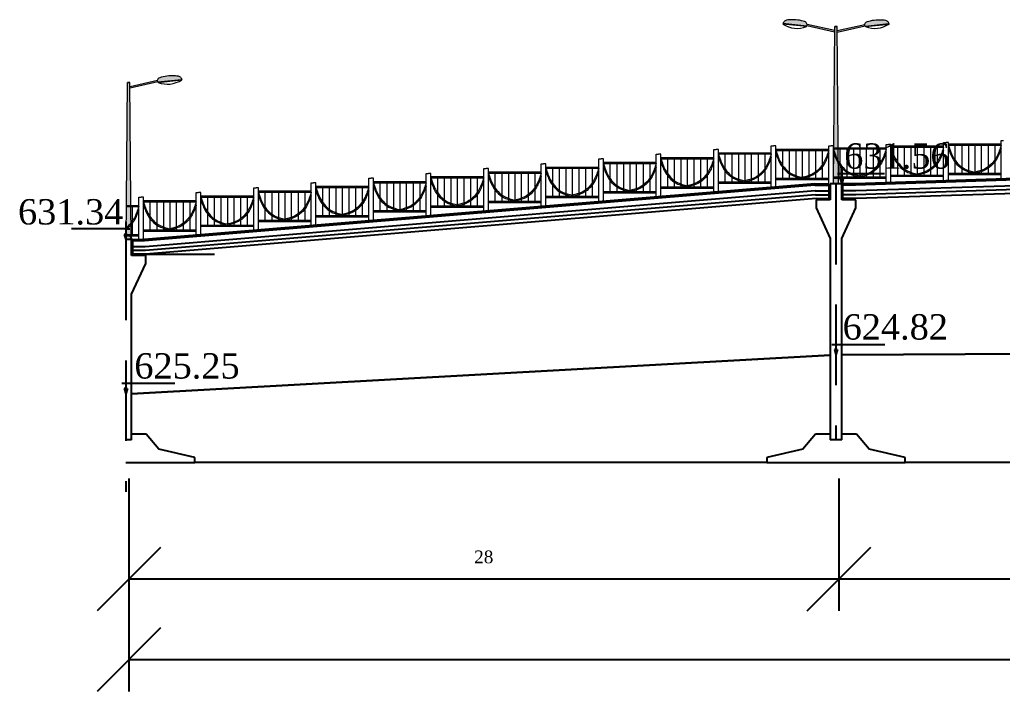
# Model space of a CAD drawing. Header units: millimetres. Extents: x -2123 to 34701, y -1286 to 835.
# Drawn here: x 155.95 to 194.7, y -378.75 to -352.26 of the extents above; entities that cross this region are included whole.
import ezdxf

# ---------------------------------------------------------------- set-up
doc = ezdxf.new("R2010")
doc.units = ezdxf.units.MM
doc.linetypes.add('невидимая2', pattern=[4.7625, 3.175, -1.5875])
doc.layers.get('0').update_dxf_attribs({"lineweight": 15})
doc.layers.add('дорога', color=126, linetype='Continuous', lineweight=25)
doc.layers.add('размери', color=250, linetype='Continuous')
doc.layers.add('розрізи', color=7, linetype='Continuous')
doc.styles.add('natasha', font='times.ttf', dxfattribs={"height": 2.5})
doc.styles.add('стиль3', font='times.ttf', dxfattribs={"height": 0.5})
doc.dimstyles.new('Аннотативный$0', dxfattribs={"dimscale": 0, "dimtxt": 2.5, "dimasz": 2.5, "dimexe": 1.25, "dimexo": 0.625, "dimtad": 1, "dimtxsty": 'natasha', "dimblk": 'OBLIQUE', "dimcen": 2.5, "dimadec": 0, "dimazin": 0, "dimtfac": 1, "dimtmove": 0, "dimatfit": 3, "dimfxl": 1, "dimarcsym": 0})

# ---------------------------------------------------------------- blocks, each defined once
blk = doc.blocks.new('_Oblique')
at = {"color": 0, "linetype": 'ByBlock', "lineweight": -2}
blk.add_line((-0.5, -0.5), (0.5, 0.5), dxfattribs=at)
blk = doc.blocks.new('*D495')
at = {"layer": 'Defpoints', "color": 0, "transparency": 16777216}
for p in [(188.255, -369.725), (216.255, -369.725), (188.255, -374.328)]:
    blk.add_point(p, dxfattribs=at)
at = {"layer": 'розрізи', "color": 0, "lineweight": -2, "transparency": 16777216}
for p, q in [((188.255, -370.35), (188.255, -375.578)), ((216.255, -370.35), (216.255, -375.578)), ((216.255, -374.328), (188.255, -374.328))]:
    blk.add_line(p, q, dxfattribs=at)
at = {"layer": 'розрізи', "color": 0, "lineweight": -2, "transparency": 16777216, "xscale": 2.5, "yscale": 2.5, "zscale": 2.5, "rotation": 180}
blk.add_blockref('_Oblique', (188.255, -374.328), dxfattribs=at)
at = {"layer": 'розрізи', "color": 0, "lineweight": -2, "transparency": 16777216, "xscale": 2.5, "yscale": 2.5, "zscale": 2.5}
blk.add_blockref('_Oblique', (216.255, -374.328), dxfattribs=at)
at = {"layer": 'розрізи', "color": 0, "transparency": 16777216, "insert": (202.255, -373.449), "char_height": 0.5, "attachment_point": 5, "style": 'стиль3'}
blk.add_mtext('28', dxfattribs=at)
blk = doc.blocks.new('*D496')
at = {"layer": 'Defpoints', "color": 0, "transparency": 16777216}
for p in [(160.255, -369.725), (188.255, -369.725), (160.255, -374.328)]:
    blk.add_point(p, dxfattribs=at)
at = {"layer": 'розрізи', "color": 0, "lineweight": -2, "transparency": 16777216}
for p, q in [((160.255, -370.35), (160.255, -375.578)), ((188.255, -370.35), (188.255, -375.578)), ((188.255, -374.328), (160.255, -374.328))]:
    blk.add_line(p, q, dxfattribs=at)
at = {"layer": 'розрізи', "color": 0, "lineweight": -2, "transparency": 16777216, "xscale": 2.5, "yscale": 2.5, "zscale": 2.5, "rotation": 180}
blk.add_blockref('_Oblique', (160.255, -374.328), dxfattribs=at)
at = {"layer": 'розрізи', "color": 0, "lineweight": -2, "transparency": 16777216, "xscale": 2.5, "yscale": 2.5, "zscale": 2.5}
blk.add_blockref('_Oblique', (188.255, -374.328), dxfattribs=at)
at = {"layer": 'розрізи', "color": 0, "transparency": 16777216, "insert": (174.255, -373.449), "char_height": 0.5, "attachment_point": 5, "style": 'стиль3'}
blk.add_mtext('28', dxfattribs=at)
blk = doc.blocks.new('*D500')
at = {"layer": 'Defpoints', "color": 0, "transparency": 16777216}
for p in [(160.255, -374.328), (300.143, -374.328), (300.143, -377.499)]:
    blk.add_point(p, dxfattribs=at)
at = {"layer": 'размери', "color": 0, "lineweight": -2, "transparency": 16777216}
for p, q in [((160.255, -374.953), (160.255, -378.749)), ((300.143, -374.953), (300.143, -378.749)), ((160.255, -377.499), (300.143, -377.499))]:
    blk.add_line(p, q, dxfattribs=at)
at = {"layer": 'размери', "color": 0, "lineweight": -2, "transparency": 16777216, "xscale": 2.5, "yscale": 2.5, "zscale": 2.5, "rotation": 180}
blk.add_blockref('_Oblique', (160.255, -377.499), dxfattribs=at)
at = {"layer": 'размери', "color": 0, "lineweight": -2, "transparency": 16777216, "xscale": 2.5, "yscale": 2.5, "zscale": 2.5}
blk.add_blockref('_Oblique', (300.143, -377.499), dxfattribs=at)
at = {"layer": 'размери', "color": 0, "transparency": 16777216, "insert": (230.199, -376.62), "char_height": 0.5, "attachment_point": 5, "style": 'стиль3'}
blk.add_mtext('140', dxfattribs=at)

msp = doc.modelspace()

# ---------------------------------------------------------------- hatches: boundary and pattern name
at = {"layer": 'дорога', "lineweight": 5}
h = msp.add_hatch(color=0, dxfattribs=at)
h.dxf.hatch_style = 2
h.paths.add_polyline_path([(188.242, -358.534), (188.043, -358.536), (188.042, -358.733), (188.244, -358.733)])
h.paths.add_polyline_path([(188.092, -352.534), (188.192, -352.534), (188.242, -358.534), (188.042, -358.534)])
edge = h.paths.add_edge_path()
edge.add_spline(control_points=[(189.292, -352.514), (189.285, -352.496), (189.282, -352.473), (189.281, -352.443)], knot_values=[411.134828, 411.134828, 411.134828, 411.134828, 430.443611, 430.443611, 430.443611, 430.443611], degree=3, periodic=0)
edge.add_spline(control_points=[(189.281, -352.443), (189.304, -352.372), (189.366, -352.325), (189.691, -352.257), (189.905, -352.26), (190.124, -352.266), (190.207, -352.347), (190.227, -352.404), (190.23, -352.415)], knot_values=[0, 0, 0, 0, 32.530138, 77.21019, 130.242015, 174.657331, 196.410436, 202.267979, 202.267979, 202.267979, 202.267979], degree=3, periodic=0)
edge.add_line((190.23, -352.415), (189.292, -352.514))
edge = h.paths.add_edge_path()
edge.add_spline(control_points=[(189.281, -352.443), (189.282, -352.465), (189.283, -352.483), (189.287, -352.498)], knot_values=[416.32852, 416.32852, 416.32852, 416.32852, 430.443611, 430.443611, 430.443611, 430.443611], degree=3, periodic=0)
edge.add_line((189.287, -352.498), (188.194, -352.75))
edge.add_line((188.194, -352.75), (188.193, -352.691))
edge.add_line((188.193, -352.691), (189.281, -352.443))
edge = h.paths.add_edge_path()
edge.add_spline(control_points=[(186.053, -352.415), (186.056, -352.404), (186.077, -352.347), (186.16, -352.266), (186.379, -352.26), (186.593, -352.257), (186.918, -352.325), (186.98, -352.372), (187.003, -352.443)], knot_values=[0, 0, 0, 0, 5.857543, 27.610648, 72.025964, 125.057789, 169.737841, 202.267979, 202.267979, 202.267979, 202.267979], degree=3, periodic=0)
edge.add_spline(control_points=[(187.003, -352.443), (187.002, -352.473), (186.999, -352.496), (186.992, -352.514)], knot_values=[411.134828, 411.134828, 411.134828, 411.134828, 430.443611, 430.443611, 430.443611, 430.443611], degree=3, periodic=0)
edge.add_line((186.992, -352.514), (186.053, -352.415))
edge = h.paths.add_edge_path()
edge.add_line((188.091, -352.691), (188.09, -352.75))
edge.add_line((188.09, -352.75), (186.997, -352.498))
edge.add_spline(control_points=[(186.997, -352.498), (187, -352.483), (187.002, -352.465), (187.003, -352.443)], knot_values=[416.32852, 416.32852, 416.32852, 416.32852, 430.443611, 430.443611, 430.443611, 430.443611], degree=3, periodic=0)
edge.add_line((187.003, -352.443), (188.091, -352.691))
h = msp.add_hatch(color=0, dxfattribs=at)
h.dxf.hatch_style = 2
h.paths.add_polyline_path([(160.354, -360.734), (160.156, -360.735), (160.154, -360.932), (160.356, -360.932)])
h.paths.add_polyline_path([(160.204, -354.734), (160.304, -354.734), (160.354, -360.734), (160.154, -360.734)])
edge = h.paths.add_edge_path()
edge.add_spline(control_points=[(161.405, -354.713), (161.397, -354.696), (161.395, -354.672), (161.393, -354.643)], knot_values=[411.134828, 411.134828, 411.134828, 411.134828, 430.443611, 430.443611, 430.443611, 430.443611], degree=3, periodic=0)
edge.add_spline(control_points=[(161.393, -354.643), (161.417, -354.571), (161.479, -354.525), (161.804, -354.457), (162.017, -354.46), (162.236, -354.465), (162.319, -354.547), (162.34, -354.603), (162.343, -354.614)], knot_values=[0, 0, 0, 0, 32.530138, 77.21019, 130.242015, 174.657331, 196.410436, 202.267979, 202.267979, 202.267979, 202.267979], degree=3, periodic=0)
edge.add_line((162.343, -354.614), (161.405, -354.713))
edge = h.paths.add_edge_path()
edge.add_spline(control_points=[(161.393, -354.643), (161.394, -354.664), (161.396, -354.683), (161.4, -354.698)], knot_values=[416.32852, 416.32852, 416.32852, 416.32852, 430.443611, 430.443611, 430.443611, 430.443611], degree=3, periodic=0)
edge.add_line((161.4, -354.698), (160.306, -354.95))
edge.add_line((160.306, -354.95), (160.306, -354.89))
edge.add_line((160.306, -354.89), (161.393, -354.643))
at = {"layer": 'розрізи'}
h = msp.add_hatch(color=256, dxfattribs=at)
h.dxf.hatch_style = 1
h.paths.add_polyline_path([(188.43, -358.533), (188.368, -358.533), (188.368, -358.733)])
h.paths.add_polyline_path([(188.368, -358.533), (188.305, -358.533), (188.368, -358.733)])
h = msp.add_hatch(color=256, dxfattribs=at)
h.dxf.hatch_style = 1
h.paths.add_polyline_path([(160.08, -360.732), (160.143, -360.732), (160.143, -360.932)])
h.paths.add_polyline_path([(160.143, -360.732), (160.205, -360.732), (160.143, -360.932)])
h = msp.add_hatch(color=256, dxfattribs=at)
h.dxf.hatch_style = 1
h.paths.add_polyline_path([(188.205, -365.273), (188.143, -365.273), (188.143, -365.473)])
h.paths.add_polyline_path([(188.143, -365.273), (188.08, -365.273), (188.143, -365.473)])
h = msp.add_hatch(color=256, dxfattribs=at)
h.dxf.hatch_style = 1
h.paths.add_polyline_path([(160.205, -366.81), (160.143, -366.81), (160.143, -367.01)])
h.paths.add_polyline_path([(160.143, -366.81), (160.08, -366.81), (160.143, -367.01)])

# ---------------------------------------------------------------- linework, layer by layer
at = {"layer": 'дорога', "color": 0, "lineweight": 5}
for p, q in [((186.979, -352.533), (186.05, -352.431)), ((186.992, -352.514), (186.053, -352.415)), ((188.09, -352.75), (186.997, -352.498)), ((188.091, -352.691), (187.003, -352.443)), ((188.042, -358.733), (188.092, -352.534)), ((188.092, -352.534), (188.192, -352.534)), ((188.192, -352.534), (188.092, -352.534)), ((188.244, -358.733), (188.192, -352.534)), ((188.193, -352.691), (189.281, -352.443)), ((188.194, -352.75), (189.287, -352.498)), ((189.292, -352.514), (190.23, -352.415)), ((189.304, -352.533), (190.234, -352.431)), ((188.089, -352.919), (188.089, -352.919)), ((188.195, -352.919), (188.195, -352.919)), ((160.154, -360.932), (160.204, -354.734)), ((160.204, -354.734), (160.304, -354.734)), ((160.304, -354.734), (160.204, -354.734)), ((160.356, -360.932), (160.304, -354.734)), ((160.306, -354.89), (161.393, -354.643)), ((160.306, -354.95), (161.4, -354.698)), ((161.405, -354.713), (162.343, -354.614)), ((161.417, -354.732), (162.346, -354.63)), ((160.201, -355.119), (160.201, -355.118)), ((160.308, -355.119), (160.307, -355.118)), ((185.587, -357.233), (185.681, -357.233)), ((185.587, -358.876), (185.587, -357.233)), ((185.775, -357.233), (185.681, -357.233)), ((185.775, -357.233), (185.681, -357.233)), ((185.775, -358.86), (185.775, -357.233)), ((185.775, -358.86), (185.775, -357.233)), ((187.854, -358.733), (187.854, -357.233)), ((187.854, -357.233), (187.948, -357.233)), ((188.042, -357.233), (187.948, -357.233)), ((188.042, -357.233), (187.948, -357.233)), ((188.042, -358.733), (188.042, -357.233)), ((188.042, -358.733), (188.042, -357.233)), ((190.121, -358.694), (190.121, -357.178)), ((190.121, -357.178), (190.215, -357.178)), ((190.309, -357.178), (190.215, -357.178)), ((190.309, -357.178), (190.215, -357.178)), ((190.309, -358.687), (190.309, -357.178)), ((190.309, -357.233), (192.388, -357.233)), ((192.388, -358.62), (192.388, -357.104)), ((192.388, -357.104), (192.482, -357.104)), ((192.576, -357.104), (192.482, -357.104)), ((192.576, -357.104), (192.482, -357.104)), ((192.576, -358.614), (192.576, -357.104)), ((192.576, -357.159), (194.655, -357.159)), ((192.576, -357.209), (194.655, -357.209)), ((192.833, -357.209), (192.833, -358.312)), ((193.099, -357.209), (193.099, -358.312)), ((193.365, -357.209), (193.365, -358.312)), ((193.615, -357.209), (193.615, -358.312)), ((193.871, -357.209), (193.871, -358.312)), ((194.137, -357.209), (194.137, -358.312)), ((194.403, -357.209), (194.403, -358.312)), ((194.655, -358.546), (194.655, -357.03)), ((194.655, -357.03), (194.749, -357.03)), ((181.053, -357.565), (181.147, -357.565)), ((181.053, -359.253), (181.053, -357.565)), ((181.241, -357.565), (181.147, -357.565)), ((181.241, -359.238), (181.241, -357.565)), ((181.241, -359.238), (181.241, -357.565)), ((183.32, -357.376), (183.414, -357.376)), ((183.32, -359.065), (183.32, -357.376)), ((183.508, -357.376), (183.414, -357.376)), ((183.508, -359.049), (183.508, -357.376)), ((183.508, -359.049), (183.508, -357.376)), ((183.508, -357.505), (185.587, -357.505)), ((183.508, -357.555), (185.587, -357.555)), ((183.765, -357.555), (183.765, -358.658)), ((184.031, -357.555), (184.031, -358.658)), ((184.296, -357.555), (184.296, -358.658)), ((184.547, -357.555), (184.547, -358.658)), ((184.803, -357.555), (184.803, -358.658)), ((185.069, -357.555), (185.069, -358.658)), ((185.335, -357.555), (185.335, -358.658)), ((185.775, -357.362), (187.854, -357.362)), ((185.775, -357.412), (187.854, -357.412)), ((186.032, -357.412), (186.032, -358.515)), ((186.298, -357.412), (186.298, -358.515)), ((186.563, -357.412), (186.563, -358.515)), ((186.814, -357.412), (186.814, -358.515)), ((187.07, -357.412), (187.07, -358.515)), ((187.336, -357.412), (187.336, -358.515)), ((187.602, -357.412), (187.602, -358.515)), ((188.042, -357.307), (190.121, -357.307)), ((188.042, -357.357), (190.121, -357.357)), ((188.299, -357.357), (188.299, -358.46)), ((188.565, -357.357), (188.565, -358.46)), ((188.83, -357.357), (188.83, -358.46)), ((189.081, -357.357), (189.081, -358.46)), ((189.337, -357.357), (189.337, -358.46)), ((189.603, -357.357), (189.603, -358.46)), ((189.869, -357.357), (189.869, -358.46)), ((190.309, -357.283), (192.388, -357.283)), ((190.566, -357.283), (190.566, -358.386)), ((190.832, -357.283), (190.832, -358.386)), ((191.098, -357.283), (191.098, -358.386)), ((191.348, -357.283), (191.348, -358.386)), ((191.604, -357.283), (191.604, -358.386)), ((191.87, -357.283), (191.87, -358.386)), ((192.136, -357.283), (192.136, -358.386)), ((176.519, -357.942), (176.613, -357.942)), ((176.519, -359.631), (176.519, -357.942)), ((176.707, -357.942), (176.613, -357.942)), ((176.707, -359.615), (176.707, -357.942)), ((176.707, -359.615), (176.707, -357.942)), ((178.786, -357.753), (178.88, -357.753)), ((178.786, -359.442), (178.786, -357.753)), ((178.974, -357.753), (178.88, -357.753)), ((178.974, -359.426), (178.974, -357.753)), ((178.974, -359.426), (178.974, -357.753)), ((178.974, -357.882), (181.053, -357.882)), ((178.974, -357.932), (181.053, -357.932)), ((179.231, -357.932), (179.231, -359.036)), ((179.497, -357.932), (179.497, -359.036)), ((179.762, -357.932), (179.762, -359.036)), ((180.013, -357.932), (180.013, -359.036)), ((180.269, -357.932), (180.269, -359.036)), ((180.535, -357.932), (180.535, -359.036)), ((180.8, -357.932), (180.8, -359.036)), ((181.241, -357.694), (183.32, -357.694)), ((181.241, -357.744), (183.32, -357.744)), ((181.498, -357.744), (181.498, -358.847)), ((181.764, -357.744), (181.764, -358.847)), ((182.029, -357.744), (182.029, -358.847)), ((182.28, -357.744), (182.28, -358.847)), ((182.536, -357.744), (182.536, -358.847)), ((182.802, -357.744), (182.802, -358.847)), ((183.067, -357.744), (183.067, -358.847)), ((171.984, -358.319), (172.078, -358.319)), ((171.984, -360.008), (171.984, -358.319)), ((172.172, -358.319), (172.078, -358.319)), ((172.172, -359.992), (172.172, -358.319)), ((172.172, -359.992), (172.172, -358.319)), ((174.251, -358.131), (174.345, -358.131)), ((174.251, -359.819), (174.251, -358.131)), ((174.44, -358.131), (174.345, -358.131)), ((174.44, -359.804), (174.44, -358.131)), ((174.44, -359.804), (174.44, -358.131)), ((174.44, -358.26), (176.519, -358.26)), ((174.44, -358.31), (176.519, -358.31)), ((174.697, -358.31), (174.697, -359.413)), ((174.962, -358.31), (174.962, -359.413)), ((175.228, -358.31), (175.228, -359.413)), ((175.479, -358.31), (175.479, -359.413)), ((175.735, -358.31), (175.735, -359.413)), ((176.001, -358.31), (176.001, -359.413)), ((176.266, -358.31), (176.266, -359.413)), ((176.707, -358.071), (178.786, -358.071)), ((176.707, -358.121), (178.786, -358.121)), ((176.964, -358.121), (176.964, -359.224)), ((177.229, -358.121), (177.229, -359.224)), ((177.495, -358.121), (177.495, -359.224)), ((177.746, -358.121), (177.746, -359.224)), ((178.002, -358.121), (178.002, -359.224)), ((178.268, -358.121), (178.268, -359.224)), ((178.533, -358.121), (178.533, -359.224)), ((190.309, -358.386), (192.388, -358.386)), ((192.576, -358.312), (194.655, -358.312)), ((192.576, -358.362), (194.655, -358.362)), ((167.45, -358.697), (167.544, -358.697)), ((167.45, -360.385), (167.45, -358.697)), ((167.638, -358.697), (167.544, -358.697)), ((167.638, -360.37), (167.638, -358.697)), ((167.638, -360.37), (167.638, -358.697)), ((169.717, -358.508), (169.811, -358.508)), ((169.717, -360.197), (169.717, -358.508)), ((169.905, -358.508), (169.811, -358.508)), ((169.905, -360.181), (169.905, -358.508)), ((169.905, -360.181), (169.905, -358.508)), ((169.905, -358.637), (171.984, -358.637)), ((169.905, -358.687), (171.984, -358.687)), ((170.163, -358.687), (170.163, -359.79)), ((170.428, -358.687), (170.428, -359.79)), ((170.694, -358.687), (170.694, -359.79)), ((170.945, -358.687), (170.945, -359.79)), ((171.201, -358.687), (171.201, -359.79)), ((171.466, -358.687), (171.466, -359.79)), ((171.732, -358.687), (171.732, -359.79)), ((172.172, -358.448), (174.251, -358.448)), ((172.172, -358.498), (174.251, -358.498)), ((172.43, -358.498), (172.43, -359.602)), ((172.695, -358.498), (172.695, -359.602)), ((172.961, -358.498), (172.961, -359.602)), ((173.212, -358.498), (173.212, -359.602)), ((173.468, -358.498), (173.468, -359.602)), ((173.733, -358.498), (173.733, -359.602)), ((173.999, -358.498), (173.999, -359.602)), ((183.508, -358.658), (185.587, -358.658)), ((183.508, -358.708), (185.587, -358.708)), ((185.775, -358.515), (187.854, -358.515)), ((185.775, -358.565), (187.854, -358.565)), ((188.042, -358.46), (190.121, -358.46)), ((188.042, -358.51), (190.121, -358.51)), ((190.309, -358.436), (192.388, -358.436)), ((162.916, -359.074), (163.01, -359.074)), ((162.916, -360.763), (162.916, -359.074)), ((163.104, -359.074), (163.01, -359.074)), ((163.104, -360.747), (163.104, -359.074)), ((163.104, -360.747), (163.104, -359.074)), ((165.183, -358.885), (165.277, -358.885)), ((165.183, -360.574), (165.183, -358.885)), ((165.371, -358.885), (165.277, -358.885)), ((165.371, -360.558), (165.371, -358.885)), ((165.371, -360.558), (165.371, -358.885)), ((165.371, -359.015), (167.45, -359.015)), ((165.371, -359.065), (167.45, -359.065)), ((165.628, -359.065), (165.628, -360.168)), ((165.894, -359.065), (165.894, -360.168)), ((166.16, -359.065), (166.16, -360.168)), ((166.411, -359.065), (166.411, -360.168)), ((166.667, -359.065), (166.667, -360.168)), ((166.932, -359.065), (166.932, -360.168)), ((167.198, -359.065), (167.198, -360.168)), ((167.638, -358.826), (169.717, -358.826)), ((167.638, -358.876), (169.717, -358.876)), ((167.895, -358.876), (167.895, -359.979)), ((168.161, -358.876), (168.161, -359.979)), ((168.427, -358.876), (168.427, -359.979)), ((168.678, -358.876), (168.678, -359.979)), ((168.934, -358.876), (168.934, -359.979)), ((169.199, -358.876), (169.199, -359.979)), ((169.465, -358.876), (169.465, -359.979)), ((178.974, -359.036), (181.053, -359.036)), ((178.974, -359.086), (181.053, -359.086)), ((181.241, -358.847), (183.32, -358.847)), ((181.241, -358.897), (183.32, -358.897)), ((160.649, -359.263), (160.743, -359.263)), ((160.649, -360.952), (160.649, -359.263)), ((160.837, -359.263), (160.743, -359.263)), ((160.837, -360.936), (160.837, -359.263)), ((160.837, -360.936), (160.837, -359.263)), ((160.837, -359.392), (162.916, -359.392)), ((160.837, -359.442), (162.916, -359.442)), ((161.094, -359.442), (161.094, -360.545)), ((161.36, -359.442), (161.36, -360.545)), ((161.626, -359.442), (161.626, -360.545)), ((161.877, -359.442), (161.877, -360.545)), ((162.132, -359.442), (162.132, -360.545)), ((162.398, -359.442), (162.398, -360.545)), ((162.664, -359.442), (162.664, -360.545)), ((163.104, -359.203), (165.183, -359.203)), ((163.104, -359.253), (165.183, -359.253)), ((163.361, -359.253), (163.361, -360.357)), ((163.627, -359.253), (163.627, -360.357)), ((163.893, -359.253), (163.893, -360.357)), ((164.144, -359.253), (164.144, -360.357)), ((164.4, -359.253), (164.4, -360.357)), ((164.665, -359.253), (164.665, -360.357)), ((164.931, -359.253), (164.931, -360.357)), ((174.44, -359.413), (176.519, -359.413)), ((174.44, -359.463), (176.519, -359.463)), ((176.707, -359.224), (178.786, -359.224)), ((176.707, -359.274), (178.786, -359.274)), ((160.165, -359.581), (160.649, -359.581)), ((160.165, -359.631), (160.649, -359.631)), ((160.397, -359.631), (160.397, -360.734)), ((169.905, -359.79), (171.984, -359.79)), ((169.905, -359.84), (171.984, -359.84)), ((172.172, -359.602), (174.251, -359.602)), ((172.172, -359.652), (174.251, -359.652)), ((165.371, -360.168), (167.45, -360.168)), ((165.371, -360.218), (167.45, -360.218)), ((167.638, -359.979), (169.717, -359.979)), ((167.638, -360.029), (169.717, -360.029)), ((160.156, -360.734), (160.649, -360.734)), ((160.837, -360.545), (162.916, -360.545)), ((160.837, -360.595), (162.916, -360.595)), ((163.104, -360.357), (165.183, -360.357)), ((163.104, -360.407), (165.183, -360.407)), ((160.156, -360.784), (160.649, -360.784))]:
    msp.add_line(p, q, dxfattribs=at)
for centre, start, end in [((186.612, -351.6), 235.9191, 291.5235), ((189.672, -351.6), 248.4765, 304.0809), ((161.785, -353.8), 248.4765, 304.0809)]:
    msp.add_arc(centre, 1.002, start, end, dxfattribs=at)
for points, knots in [([(187.003, -352.443), (186.98, -352.372), (186.918, -352.325), (186.593, -352.257), (186.379, -352.26), (186.16, -352.266), (186.073, -352.351), (186.052, -352.417), (186.05, -352.431)], [0, 0, 0, 0, 32.530138, 77.21019, 130.242015, 174.657331, 196.410436, 205.373259, 205.373259, 205.373259, 205.373259]), ([(186.979, -352.533), (186.98, -352.533), (186.997, -352.515), (187.001, -352.485), (187.003, -352.443)], [402.843137, 402.843137, 402.843137, 402.843137, 403.371236, 430.443611, 430.443611, 430.443611, 430.443611]), ([(189.281, -352.443), (189.304, -352.372), (189.366, -352.325), (189.691, -352.257), (189.905, -352.26), (190.124, -352.266), (190.21, -352.351), (190.232, -352.417), (190.234, -352.431)], [0, 0, 0, 0, 32.530138, 77.21019, 130.242015, 174.657331, 196.410436, 205.373259, 205.373259, 205.373259, 205.373259]), ([(189.304, -352.533), (189.304, -352.533), (189.287, -352.515), (189.282, -352.485), (189.281, -352.443)], [402.843137, 402.843137, 402.843137, 402.843137, 403.371236, 430.443611, 430.443611, 430.443611, 430.443611]), ([(161.393, -354.643), (161.417, -354.571), (161.479, -354.525), (161.804, -354.457), (162.017, -354.46), (162.236, -354.465), (162.323, -354.55), (162.344, -354.616), (162.346, -354.63)], [0, 0, 0, 0, 32.530138, 77.21019, 130.242015, 174.657331, 196.410436, 205.373259, 205.373259, 205.373259, 205.373259]), ([(161.417, -354.732), (161.417, -354.732), (161.4, -354.714), (161.395, -354.684), (161.393, -354.643)], [402.843137, 402.843137, 402.843137, 402.843137, 403.371236, 430.443611, 430.443611, 430.443611, 430.443611]), ([(160.649, -359.631), (160.601, -359.781), (160.501, -360.089), (160.289, -360.36), (160.158, -360.465)], [0, 0, 0, 0, 0.4743998, 0.9726488, 0.9726488, 0.9726488, 0.9726488]), ([(160.649, -359.769), (160.597, -359.912), (160.493, -360.197), (160.28, -360.433), (160.158, -360.522)], [0, 0, 0, 0, 0.4574186, 0.9064456, 0.9064456, 0.9064456, 0.9064456])]:
    msp.add_open_spline(points, degree=3, knots=knots, dxfattribs=at)
for points in [[(192.576, -357.209), (192.748, -357.651), (193.23, -358.149), (193.615, -358.271)], [(194.655, -357.209), (194.483, -357.651), (194, -358.149), (193.615, -358.271)], [(183.508, -357.555), (183.68, -357.997), (184.162, -358.495), (184.547, -358.617)], [(185.587, -357.555), (185.415, -357.997), (184.932, -358.495), (184.547, -358.617)], [(185.775, -357.412), (185.947, -357.854), (186.429, -358.352), (186.814, -358.474)], [(185.775, -357.55), (185.959, -357.969), (186.447, -358.409), (186.814, -358.515)], [(187.854, -357.412), (187.682, -357.854), (187.199, -358.352), (186.814, -358.474)], [(187.854, -357.55), (187.669, -357.969), (187.182, -358.409), (186.814, -358.515)], [(188.042, -357.357), (188.214, -357.799), (188.696, -358.296), (189.081, -358.419)], [(188.042, -357.495), (188.226, -357.913), (188.714, -358.354), (189.081, -358.46)], [(190.121, -357.357), (189.949, -357.799), (189.466, -358.296), (189.081, -358.419)], [(190.121, -357.495), (189.936, -357.913), (189.449, -358.354), (189.081, -358.46)], [(190.309, -357.283), (190.481, -357.725), (190.963, -358.223), (191.348, -358.345)], [(190.309, -357.421), (190.493, -357.84), (190.981, -358.28), (191.348, -358.386)], [(192.388, -357.283), (192.216, -357.725), (191.733, -358.223), (191.348, -358.345)], [(192.388, -357.421), (192.203, -357.84), (191.716, -358.28), (191.348, -358.386)], [(192.576, -357.347), (192.761, -357.766), (193.248, -358.206), (193.615, -358.312)], [(194.655, -357.347), (194.47, -357.766), (193.983, -358.206), (193.615, -358.312)], [(178.974, -357.932), (179.146, -358.374), (179.628, -358.872), (180.013, -358.994)], [(181.053, -357.932), (180.88, -358.374), (180.398, -358.872), (180.013, -358.994)], [(181.241, -357.744), (181.413, -358.186), (181.895, -358.683), (182.28, -358.806)], [(181.241, -357.882), (181.425, -358.3), (181.912, -358.741), (182.28, -358.847)], [(183.32, -357.744), (183.147, -358.186), (182.665, -358.683), (182.28, -358.806)], [(183.32, -357.882), (183.135, -358.3), (182.648, -358.741), (182.28, -358.847)], [(183.508, -357.693), (183.692, -358.112), (184.18, -358.552), (184.547, -358.658)], [(185.587, -357.693), (185.402, -358.112), (184.915, -358.552), (184.547, -358.658)], [(174.44, -358.31), (174.612, -358.752), (175.094, -359.249), (175.479, -359.372)], [(176.519, -358.31), (176.346, -358.752), (175.864, -359.249), (175.479, -359.372)], [(176.707, -358.121), (176.879, -358.563), (177.361, -359.061), (177.746, -359.183)], [(176.707, -358.259), (176.891, -358.678), (177.378, -359.118), (177.746, -359.224)], [(178.786, -358.121), (178.613, -358.563), (178.131, -359.061), (177.746, -359.183)], [(178.786, -358.259), (178.601, -358.678), (178.114, -359.118), (177.746, -359.224)], [(178.974, -358.07), (179.158, -358.489), (179.645, -358.929), (180.013, -359.036)], [(181.053, -358.07), (180.868, -358.489), (180.381, -358.929), (180.013, -359.036)], [(169.905, -358.687), (170.078, -359.129), (170.56, -359.627), (170.945, -359.749)], [(171.984, -358.687), (171.812, -359.129), (171.33, -359.627), (170.945, -359.749)], [(172.172, -358.498), (172.345, -358.941), (172.827, -359.438), (173.212, -359.56)], [(172.172, -358.637), (172.357, -359.055), (172.844, -359.495), (173.212, -359.602)], [(174.251, -358.498), (174.079, -358.941), (173.597, -359.438), (173.212, -359.56)], [(174.251, -358.637), (174.067, -359.055), (173.58, -359.495), (173.212, -359.602)], [(174.44, -358.448), (174.624, -358.866), (175.111, -359.307), (175.479, -359.413)], [(176.519, -358.448), (176.334, -358.866), (175.847, -359.307), (175.479, -359.413)], [(165.371, -359.065), (165.543, -359.507), (166.026, -360.004), (166.411, -360.127)], [(167.45, -359.065), (167.278, -359.507), (166.796, -360.004), (166.411, -360.127)], [(167.638, -358.876), (167.811, -359.318), (168.293, -359.815), (168.678, -359.938)], [(167.638, -359.014), (167.823, -359.433), (168.31, -359.873), (168.678, -359.979)], [(169.717, -358.876), (169.545, -359.318), (169.063, -359.815), (168.678, -359.938)], [(169.717, -359.014), (169.533, -359.433), (169.046, -359.873), (168.678, -359.979)], [(169.905, -358.825), (170.09, -359.244), (170.577, -359.684), (170.945, -359.79)], [(171.984, -358.825), (171.8, -359.244), (171.313, -359.684), (170.945, -359.79)], [(160.837, -359.442), (161.009, -359.884), (161.492, -360.382), (161.877, -360.504)], [(162.916, -359.442), (162.744, -359.884), (162.262, -360.382), (161.877, -360.504)], [(163.104, -359.253), (163.276, -359.695), (163.759, -360.193), (164.144, -360.315)], [(163.104, -359.391), (163.289, -359.81), (163.776, -360.25), (164.144, -360.357)], [(165.183, -359.253), (165.011, -359.695), (164.529, -360.193), (164.144, -360.315)], [(165.183, -359.391), (164.999, -359.81), (164.511, -360.25), (164.144, -360.357)], [(165.371, -359.203), (165.556, -359.621), (166.043, -360.062), (166.411, -360.168)], [(167.45, -359.203), (167.266, -359.621), (166.779, -360.062), (166.411, -360.168)], [(160.837, -359.58), (161.022, -359.999), (161.509, -360.439), (161.877, -360.545)], [(162.916, -359.58), (162.732, -359.999), (162.244, -360.439), (161.877, -360.545)]]:
    msp.add_spline(points, degree=3, dxfattribs=at)
at = {"layer": 'размери'}
for p, q in [((158.005, -360.49), (160.127, -360.49)), ((160.93, -361.51), (163.636, -361.51))]:
    msp.add_line(p, q, dxfattribs=at)
at = {"layer": 'розрізи'}
for p, q in [((215.335, -357.872), (188.91, -358.733)), ((215.336, -357.922), (188.911, -358.783)), ((188.208, -358.323), (190.06, -358.323)), ((215.344, -358.152), (188.919, -359.013)), ((215.349, -358.302), (188.924, -359.163)), ((187.303, -358.733), (160.878, -360.932)), ((187.307, -358.783), (160.882, -360.982)), ((187.303, -358.733), (187.868, -358.733)), ((187.307, -358.783), (187.868, -358.783)), ((188.368, -358.733), (187.918, -358.733)), ((188.368, -358.533), (188.305, -358.533)), ((188.305, -358.533), (188.368, -358.733)), ((188.368, -358.533), (188.43, -358.533)), ((188.43, -358.533), (188.368, -358.733)), ((215.355, -358.452), (188.93, -359.313)), ((187.326, -359.012), (160.901, -361.212)), ((187.339, -359.162), (160.914, -361.361)), ((187.326, -359.012), (187.868, -359.012)), ((187.339, -359.162), (187.868, -359.162)), ((187.355, -359.311), (160.93, -361.51)), ((160.143, -360.732), (160.08, -360.732)), ((160.08, -360.732), (160.143, -360.932)), ((160.143, -360.732), (160.205, -360.732)), ((160.302, -360.523), (160.158, -360.523)), ((160.305, -360.732), (160.368, -360.932)), ((160.368, -360.932), (160.143, -360.932)), ((160.418, -360.932), (160.878, -360.932)), ((160.882, -360.982), (160.418, -360.982)), ((160.901, -361.212), (160.418, -361.212)), ((160.914, -361.361), (160.418, -361.361)), ((187.983, -365.063), (190.066, -365.063)), ((188.143, -365.273), (188.08, -365.273)), ((188.08, -365.273), (188.143, -365.473)), ((188.143, -365.273), (188.205, -365.273)), ((188.205, -365.273), (188.143, -365.473)), ((159.983, -366.6), (162.074, -366.6)), ((160.143, -366.81), (160.08, -366.81)), ((160.08, -366.81), (160.143, -367.01)), ((160.143, -366.81), (160.205, -366.81)), ((160.205, -366.81), (160.143, -367.01)), ((185.418, -369.725), (162.867, -369.725)), ((213.418, -369.725), (190.867, -369.725))]:
    msp.add_line(p, q, dxfattribs=at)
at = {"layer": 'розрізи', "linetype": 'невидимая2'}
for p, q in [((188.368, -358.033), (188.368, -358.733)), ((188.143, -358.733), (188.143, -368.825)), ((160.143, -360.232), (160.143, -360.932)), ((160.143, -360.932), (160.143, -370.877)), ((188.143, -364.773), (188.143, -365.473)), ((160.143, -366.31), (160.143, -367.01))]:
    msp.add_line(p, q, dxfattribs=at)
at = {"layer": 'розрізи', "color": 7}
for p, q in [((187.868, -359.311), (187.868, -358.733)), ((187.918, -358.733), (187.918, -359.361)), ((188.368, -359.361), (188.368, -358.733)), ((188.418, -359.311), (188.418, -358.731)), ((188.91, -358.731), (188.418, -358.731)), ((188.911, -358.781), (188.418, -358.781)), ((188.919, -359.011), (188.418, -359.011)), ((188.924, -359.161), (188.418, -359.161)), ((187.355, -359.311), (187.868, -359.311)), ((187.918, -359.361), (187.355, -359.361)), ((187.355, -359.361), (187.355, -359.673)), ((188.93, -359.361), (188.368, -359.361)), ((188.93, -359.311), (188.418, -359.311)), ((188.93, -359.673), (188.93, -359.361)), ((187.355, -359.673), (187.918, -360.887)), ((188.368, -360.887), (188.93, -359.673)), ((160.368, -361.56), (160.368, -360.932)), ((160.418, -361.51), (160.418, -360.932)), ((187.918, -360.887), (187.918, -368.825)), ((188.368, -368.825), (188.368, -360.887)), ((160.93, -361.56), (160.368, -361.56)), ((160.368, -363.086), (160.93, -361.873)), ((160.93, -361.51), (160.418, -361.51)), ((160.93, -361.873), (160.93, -361.56)), ((160.368, -368.825), (160.368, -363.086)), ((160.368, -368.825), (160.143, -368.825)), ((160.948, -368.6), (160.368, -368.6)), ((161.448, -369.194), (160.948, -368.6)), ((187.337, -368.6), (186.837, -369.194)), ((187.918, -368.6), (187.337, -368.6)), ((188.368, -368.825), (187.918, -368.825)), ((188.948, -368.6), (188.368, -368.6)), ((189.448, -369.194), (188.948, -368.6)), ((162.867, -369.532), (161.448, -369.194)), ((186.837, -369.194), (185.418, -369.532)), ((190.867, -369.532), (189.448, -369.194)), ((162.867, -369.725), (162.867, -369.532)), ((185.418, -369.532), (185.418, -369.725)), ((190.867, -369.725), (190.867, -369.532)), ((160.143, -369.725), (162.867, -369.725)), ((185.418, -369.725), (190.867, -369.725))]:
    msp.add_line(p, q, dxfattribs=at)
at = {"layer": 'розрізи', "color": 7, "lineweight": 20}
for p, q in [((188.368, -359.361), (188.93, -359.361)), ((160.368, -361.56), (160.93, -361.56))]:
    msp.add_line(p, q, dxfattribs=at)
at = {"layer": 'розрізи', "lineweight": 30}
for p, q in [((215.918, -365.324), (188.368, -365.472)), ((187.918, -365.485), (160.368, -367.01))]:
    msp.add_line(p, q, dxfattribs=at)

# ---------------------------------------------------------------- texts
at = {"layer": 'розрізи', "char_height": 1, "style": 'стиль3'}
for s, insert, attachment_point in [('631.56', (188.467, -357.135), 1), ('631.34', (160.044, -359.335), 3), ('624.82', (188.404, -363.875), 1), ('625.25', (160.476, -365.412), 1)]:
    msp.add_mtext_dynamic_manual_height_columns(s, width=4.53896, gutter_width=2.5, heights=[0], dxfattribs=dict(at, insert=insert, attachment_point=attachment_point))

# ---------------------------------------------------------------- dimensions: what is measured, and where the dimension line sits
at = {"layer": 'размери'}
dim = msp.add_linear_dim(base=(300.143, -377.499), p1=(160.255, -374.328), p2=(300.143, -374.328), text='140', dimstyle='Аннотативный$0', override={"dimtxsty": 'стиль3'}, dxfattribs=at)
dim.commit()
dim.dimension.update_dxf_attribs({"geometry": '*D500', "text_midpoint": (230.199, -376.62)})
at = {"layer": 'розрізи'}
for base, p1, p2, picture, middle in [((160.255, -374.328), (188.255, -369.725), (160.255, -369.725), '*D496', (174.255, -374.328)), ((188.255, -374.328), (216.255, -369.725), (188.255, -369.725), '*D495', (202.255, -374.328))]:
    dim = msp.add_linear_dim(base=base, p1=p1, p2=p2, dimstyle='Аннотативный$0', override={"dimtxsty": 'стиль3'}, dxfattribs=at)
    dim.commit()
    dim.dimension.update_dxf_attribs({"geometry": picture, "text_midpoint": middle, "dimtype": 160})

doc.saveas('drawing.dxf')
